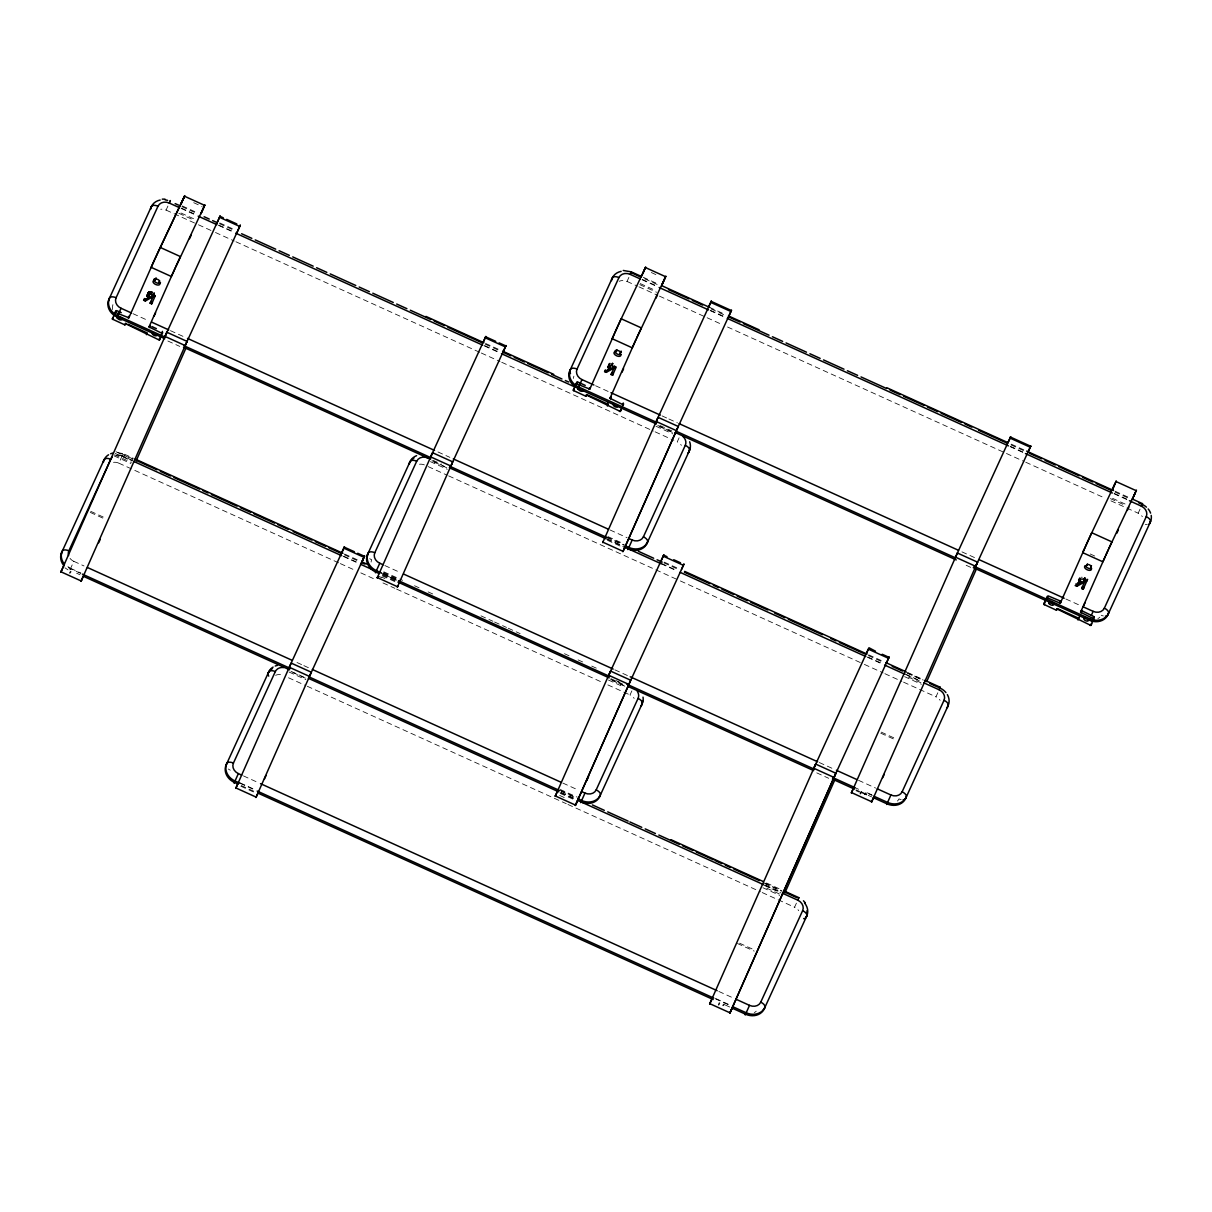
<?xml version="1.0" encoding="UTF-8"?>
<svg xmlns="http://www.w3.org/2000/svg" width="1212" height="1212" viewBox="0 0 1212 1212"><rect width="100%" height="100%" fill="white"/><g stroke="black" fill="none" stroke-linecap="round" stroke-linejoin="round"><path stroke-width="0.75" stroke-dasharray="5 3.75" d="M70.144 569.443L73.811 561.323A8.863 7.545 23.8 0 1 69.66 557.868M167.923 206.04L166.074 210.1A8.863 7.545 23.8 0 0 160.741 209.267M628.876 277.381L627.028 281.442A8.863 7.545 23.8 0 0 619.211 281.305M679.099 437.805L677.25 441.88A8.863 7.545 23.8 0 1 681.386 445.334M631.876 690.87L630.028 694.946A8.863 7.545 23.8 0 1 634.164 698.4M796.42 903.152L794.572 907.227A8.863 7.545 23.8 0 1 798.723 910.682M937.815 692.779L935.967 696.839A8.863 7.545 23.8 0 1 940.103 700.309M1140.037 509.146L1138.189 513.206A8.863 7.545 23.8 0 1 1142.34 516.676M113.519 462.333A8.863 7.545 23.8 0 1 118.852 463.166L123.154 453.606L133.365 458.242M116.64 455.257A8.863 7.545 23.8 0 1 121.988 456.091L123.154 453.606L115.049 452.197M69.978 569.943L70.675 568.398A8.863 7.545 23.8 0 1 66.539 564.943M1080.998 577.23L1082.316 577.23M651.283 272.518L658.01 275.563M643.254 277.29L658.586 284.244M709.702 307.424L725.034 314.378M1011.293 444.168L1024.913 450.349M1115.222 491.284L1130.554 498.238M644.632 278.79L658.267 284.971M711.08 308.924L726.412 315.877M1010.959 444.895L1026.306 451.849M1114.904 492.027L1128.539 498.208M642.299 279.442L657.631 286.396M710.459 310.348L725.791 317.302M1010.338 446.319L1023.973 452.5M1114.283 493.435L1127.902 499.617M642.087 279.76L657.419 286.714M710.247 310.666L725.579 317.62M1010.126 446.637L1023.761 452.818M1114.055 493.769L1129.402 500.723M640.254 283.578L655.389 290.441M1112.525 498.314L1125.978 504.419M639.8 284.638L656.601 292.274M1110.374 498.617L1125.509 505.48M627.028 281.442L637.254 286.077M638.951 286.85L657.707 295.349M659.404 296.122L705.414 316.983M707.111 317.756L720.746 323.937M727.564 327.013L1024.034 461.454M1025.731 462.226L1104.117 497.753M1110.934 500.844L1138.189 513.206M1090.194 553.975L1096.921 557.035M193.708 202.692L202.101 206.51M595.607 385.764L609.242 391.946M662.055 415.898L667.176 418.216M668.872 418.988L677.402 422.852M961.949 551.869L977.281 558.823M1065.878 599.001L1079.513 605.182M182.3 205.949L197.632 212.903M219.781 222.947L235.113 229.901M485.588 343.466L499.223 349.647M181.982 206.691L197.314 213.645M219.463 223.69L234.795 230.644M485.27 344.208L500.601 351.162M181.361 208.1L196.692 215.054M218.842 225.099L234.174 232.053M484.648 345.617L499.98 352.571M181.133 208.434L196.465 215.388M218.614 225.432L233.961 232.386M484.421 345.95L499.768 352.904M659.934 425.518L671.857 430.927M657.768 425.457L673.099 432.411M966.176 565.292L971.282 567.61M659.813 426.715L673.266 432.82M655.98 426.26L672.796 433.881M180.997 213.009L196.132 219.872M178.846 213.312L193.981 220.175M166.074 210.1L196.753 224.008M198.45 224.781L213.797 231.734M215.494 232.507L234.234 241.006M235.946 241.779L479.588 352.253M481.3 353.025L500.041 361.524M501.753 362.297L653.389 431.063M655.101 431.836L673.842 440.335M132.956 313.666L148.288 320.619M170.438 330.664L185.784 337.618M437.956 451.955L449.879 457.363M610.045 529.977L627.089 537.704M608 536.643L623.332 543.582M664.221 562.126L679.553 569.079M868.686 654.844L884.033 661.797M907.879 672.615L923.211 679.568M906.5 672.493L923.317 680.114M606.909 537.067L624.71 545.097M663.903 562.868L679.235 569.822M868.368 655.571L883.699 662.525M907.561 673.342L922.893 680.296M606.697 537.386L623.741 545.112M607.045 538.795L622.392 545.733M661.57 563.504L676.917 570.458M867.747 656.995L883.078 663.949M905.228 673.993L920.559 680.947M433.032 460.318L441.562 464.181M606.833 539.113L623.104 546.536M661.358 563.838L676.69 570.791M867.534 657.313L882.866 664.267M906.712 675.084L920.347 681.265M167.862 340.996L179.785 346.405M431.957 460.742L447.289 467.696M607.454 540.31L622.786 547.263M434.275 462.12L447.728 468.211M908.439 677.114L921.893 683.22M430.442 461.651L447.258 469.286M904.606 676.66L921.423 684.28M428.2 466.62L446.955 475.119M448.652 475.892L676.978 579.412M680.386 580.957L862.702 663.631M864.398 664.403L883.139 672.902M884.851 673.675L901.879 681.402M903.591 682.174L935.967 696.839M881.23 732.124L896.365 738.972M880.76 733.184L895.895 740.047M384.855 565.549L400.187 572.503M614.878 669.842L628.513 676.023M819.342 762.545L834.689 769.499M858.535 780.316L875.579 788.042M344.647 554.051L358.282 560.232M383.84 571.822L402.581 580.321M414.504 585.729L419.625 588.047M428.139 591.895L433.26 594.213M480.967 615.847L492.89 621.256M494.587 622.029L506.525 627.437M508.222 628.21L520.145 633.618M564.459 653.707L569.564 656.025M578.079 659.889L583.199 662.207M591.714 666.07L596.819 668.388M133.047 458.984L122.821 454.348A14.771 12.575 23.8 0 0 117.912 452.955M344.329 554.778L359.661 561.732M383.522 572.549L397.157 578.73M115.973 451.712L132.79 459.348M383.431 573.397L397.066 579.578M867.337 792.799L872.443 795.117M383.219 573.73L396.854 579.912M855.187 787.724L858.596 789.27M868.822 793.905L872.231 795.451M132.426 460.393L122.2 455.757A14.771 12.575 23.8 0 0 117.291 454.364M343.708 556.202L357.343 562.383M379.492 572.428L396.521 580.154M121.988 456.091L132.214 460.727M343.496 556.52L357.116 562.701M382.674 574.291L396.309 580.472M115.201 453.44L132.017 461.06M616.272 680.629L619.635 682.159M382.598 575.139L396.218 581.321M610.909 678.659L616.029 680.977M617.726 681.75L622.832 684.068M856.263 789.921L859.672 791.466M868.201 795.33L871.61 796.875M382.265 575.882L397.612 582.836M610.59 679.402L624.225 685.583M816.767 772.877L828.69 778.286M855.945 790.648L859.353 792.193M114.564 454.818L131.381 462.454M612.287 680.493L625.725 686.598M114.095 455.879L130.911 463.514M381.644 577.079L385.007 578.594M608.454 680.038L621.892 686.128M378.068 576.018L381.432 577.533M118.852 463.166L338.663 562.838M340.36 563.61L353.995 569.792M360.812 572.882L374.432 579.063M382.962 582.927L394.885 588.32M396.597 589.093L601.061 681.811M607.863 684.901L630.028 694.946M90.718 511.343L105.853 518.206M90.249 512.403L105.383 519.266M73.811 561.323L84.022 565.959M297.016 662.525L302.121 664.843M303.833 665.615L308.939 667.933M562.822 783.058L578.154 790.012M560.323 789.497L577.366 797.223M766.499 882.987L781.831 889.941M70.675 568.398L80.901 573.034M560.005 790.239L575.336 797.193M764.469 882.942L781.513 890.668M80.689 573.367L70.463 568.731A14.771 12.575 23.8 0 1 68.205 567.504M561.171 791.224L576.518 798.178M764.802 883.563L781.604 891.199M561.08 792.421L576.412 799.375M765.545 885.139L780.876 892.093M76.644 573.231L80.053 574.776M560.55 792.648L576.2 799.708M765.333 885.457L780.664 892.411M764.014 885.29L780.831 892.911M291.016 671.312L306.348 678.265M560.232 793.375L573.867 799.556M292.88 672.493L306.333 678.599M766.741 888.199L780.195 894.304M289.062 672.024L305.863 679.659M559.656 795.451L566.383 798.496M762.909 887.729L779.725 895.365M288.517 677.766L305.56 685.492M307.272 686.265L566.262 803.692M567.958 804.465L760.5 891.774M762.197 892.547L794.572 907.227M739.532 943.194L754.667 950.057M737.381 943.497L754.197 951.117M243.476 775.922L258.807 782.876M718.852 991.461L732.487 997.643M240.34 782.997L255.687 789.951M715.731 998.552L731.063 1005.505M240.127 783.331L255.459 790.285M715.504 998.87L730.851 1005.824M241.203 785.512L256.535 792.466M725.109 1004.93L730.215 1007.248M240.885 786.255L254.52 792.436M64.918 567.777L67.978 569.852M230.31 770.165A5.908 3.091 24.6 0 1 228.341 769.014M756.243 1011.187A8.863 7.545 23.8 0 1 754.228 1012.581M275.594 675.311A8.863 7.545 23.8 0 1 283.411 675.448M369.721 558.641A5.908 3.091 24.6 0 0 371.69 559.777A8.863 7.545 23.8 0 0 371.114 562.08M901.152 799.587A5.908 3.091 24.6 0 1 899.001 798.875A8.863 7.545 23.8 0 1 895.607 802.208M419.458 464.241A8.863 7.545 23.8 0 1 424.791 465.075M112.671 309.545A8.863 7.545 23.8 0 1 112.974 304.818A5.908 3.091 24.6 0 1 111.004 303.667M573.352 378.447A8.863 7.545 23.8 0 1 573.927 376.144M1103.39 615.954A5.908 3.091 24.6 0 1 1101.223 615.241M1099.86 617.181A8.863 7.545 23.8 0 1 1097.845 618.574M1147.294 524.629A5.908 3.091 24.6 0 1 1145.279 524.448"/><path stroke-width="1.5" d="M155.257 295.713L148.44 293.698L147.091 295.516L148.334 297.713L149.121 296.001L148.243 292.653M604.606 371.599L609.288 369.054L608.03 366.857L609.151 365.13L616.211 367.054L612.605 375.235L611.09 374.538L614.726 366.357L607.045 370.63L606.258 372.357L604.606 371.599L605.394 369.887M1079.862 583.017C1075.544 578.109 1084.619 578.154 1086.785 581.018L1087.573 579.306L1083.18 589.199L1081.665 588.517L1085.316 580.321L1077.619 584.608L1076.832 586.32L1075.196 585.578L1079.862 583.017L1080.649 581.305L1079.453 578.669M115.882 310.666L112.368 319.104L124.912 324.907L125.7 323.195M175.498 267.216L149.046 326.922L162.09 333.391L159.363 340.102L125.457 323.665L124.912 324.907M576.836 382.007L573.321 390.431L585.85 396.248L586.638 394.536M633.058 346.102L609.984 398.263L623.044 404.732L620.317 411.444L586.396 395.006L585.85 396.248M1047.289 596.274L1043.896 604.409L1056.44 610.212L1057.228 608.5M1105.314 556.338L1080.574 612.242L1093.618 618.711L1090.891 625.422L1056.985 608.985L1056.44 610.212M609.045 364.236L610.075 367.327M116.746 317.817L121.033 308.257A8.863 7.545 23.8 0 1 116.094 297.728L157.999 206.222A8.863 7.545 23.8 0 1 169.21 203.025L179.437 207.661M237.097 232.401L240.34 225.053L239.688 226.447L219.508 217.296L220.16 215.903L216.918 223.25M341.193 554.051L344.45 546.748L290.123 665.373L235.764 788.376L237.991 783.558M310.363 674.417L255.944 797.526L258.171 792.709M363.509 558.353L362.13 561.474L364.63 555.899L310.878 673.296M431.578 454.894L377.159 578.003L377.811 576.609M483.346 341.951L485.83 336.375L432.078 453.773M451.743 464.044L397.339 587.153L397.99 585.76M502.768 352.813L506.01 345.511L451.682 464.151M577.685 389.143L581.972 379.598A8.863 7.545 23.8 0 1 577.048 369.069L618.938 277.563A8.863 7.545 23.8 0 1 630.164 274.366L640.375 278.987M657.116 419.503L602.697 542.612L603.349 541.203M708.884 306.545L711.383 300.97L657.631 418.382M677.463 428.29L622.877 551.748L625.104 546.93M728.306 317.423L731.548 310.12L677.235 428.745M682.72 436.259A8.863 7.545 23.8 0 1 685.295 445.319L643.405 536.825A8.863 7.545 23.8 0 1 632.194 540.022L627.907 549.581L628.361 548.642M609.575 673.281L555.157 796.375L557.853 790.497M660.585 562.05L663.843 554.748L610.09 672.16M629.922 682.068L575.336 805.525L577.563 800.708M798.541 898.395L798.859 897.668L783.528 890.714M886.669 804.48L890.911 794.996A8.863 7.545 23.8 0 0 902.122 791.8L944.027 700.294A8.863 7.545 23.8 0 0 939.088 689.764L923.756 682.81M945.951 692.597A14.771 12.575 23.8 0 0 939.936 688.022L940.254 687.28L924.923 680.341M1132.266 499.011L1142.492 503.647L1141.855 505.101M116.094 297.728A5.908 3.091 24.6 0 0 109.474 298.122L108.838 299.546A5.908 3.091 24.6 0 0 108.777 300.803M150.667 209.297A5.908 3.091 24.6 0 1 150.742 208.04L151.364 206.616A14.771 12.575 23.8 0 1 160.181 200.041M169.741 201.98L170.377 200.541L169.21 203.025M115.095 312.393L128.866 317.786L151.939 265.625M155.075 280.381L155.394 279.669A2.212 1.167 24.6 0 1 157.878 279.517A2.212 1.167 24.6 0 1 159.423 281.502L159.105 282.214A3.697 1.939 24.6 0 1 158.424 285.032A3.697 1.939 24.6 0 1 153.454 282.775A3.697 1.939 24.6 0 1 155.075 280.381L156.181 277.957L155.863 278.669A3.697 1.939 24.6 0 0 154.469 278.896M150.136 303.212L150.924 301.485L152.439 302.182L151.651 303.894L150.136 303.212L153.788 295.016L146.091 299.303L145.304 301.015L143.652 300.273L144.44 298.561L146.091 299.303M151.651 303.894L155.318 295.637M112.14 457.348A8.863 7.545 23.8 0 0 110.777 459.287L68.872 550.809A5.908 3.091 24.6 0 0 62.251 551.187L61.615 552.611A5.908 3.091 24.6 0 0 61.554 553.884M103.444 462.378A5.908 3.091 24.6 0 1 103.52 461.105L104.141 459.681A14.771 12.575 23.8 0 1 108.565 454.788M165.908 334.436L60.812 572.231L61.464 570.837M165.832 334.542L166.877 332.255L187.057 341.405L186.587 342.466L240.158 225.477M186.072 343.587L80.992 581.381L81.643 579.987M136.153 460.863L185.845 348.344M283.896 667.57A8.863 7.545 23.8 0 0 275.321 671.569L233.431 763.075A5.908 3.091 24.6 0 0 226.795 763.469L226.174 764.893A5.908 3.091 24.6 0 0 226.099 766.151M268.761 676.099A5.908 3.091 24.6 0 1 268.064 673.387L268.7 671.963A14.771 12.575 23.8 0 1 273.109 667.07M427.927 458A8.863 7.545 23.8 0 0 416.716 461.196L374.811 552.702A5.908 3.091 24.6 0 0 368.19 553.096L367.554 554.505A5.908 3.091 24.6 0 0 367.494 555.778M409.383 464.272A5.908 3.091 24.6 0 1 409.459 462.999L410.08 461.59A14.771 12.575 23.8 0 1 416.595 455.667M577.048 369.069A5.908 3.091 24.6 0 0 570.413 369.463L569.792 370.872A5.908 3.091 24.6 0 0 570.488 373.599M611.621 280.639A5.908 3.091 24.6 0 1 611.681 279.366L612.318 277.957A14.771 12.575 23.8 0 1 621.135 271.367M576.154 383.613L589.805 389.113L621.15 318.756L641.33 327.891L636.436 338.542M616.029 351.707L616.332 351.01A2.212 1.167 24.6 0 1 618.832 350.859A2.212 1.167 24.6 0 1 620.377 352.844L620.059 353.54A3.697 1.939 24.6 0 1 619.377 356.358A3.697 1.939 24.6 0 1 614.408 354.101A3.697 1.939 24.6 0 1 616.029 351.707L616.863 349.859M607.954 402.914L607.485 403.99L587.32 394.839M643.405 536.825A5.908 3.091 24.6 0 1 647.541 542.097L646.905 543.506A5.908 3.091 24.6 0 1 646.026 544.4M687.916 452.894A5.908 3.091 24.6 0 0 688.81 452L689.431 450.591A14.771 12.575 23.8 0 0 689.658 441.804M681.523 569.473L684.022 563.898L629.695 682.523L576.457 803.071M637.3 691.325A8.863 7.545 23.8 0 1 638.073 698.385L596.183 789.891A5.908 3.091 24.6 0 1 600.319 795.163L599.682 796.572A5.908 3.091 24.6 0 1 598.804 797.481M640.693 705.975A5.908 3.091 24.6 0 0 641.587 705.066L642.208 703.657A14.771 12.575 23.8 0 0 643.027 697.127M814.722 766.287L709.626 1004.081L710.277 1002.688M814.661 766.393L815.691 764.105L835.871 773.256L834.826 775.544M866.504 653.359L868.974 647.753L875.518 651.223M834.901 775.438L729.836 1013.187L835.053 775.074M784.967 892.714L834.659 780.195M886.684 662.51L889.153 656.904L888.502 658.298L868.322 649.147L815.221 765.166M1008.202 442.289L1010.672 436.684L1010.02 438.077L1030.2 447.213L1030.821 445.864L977.099 563.232L977.569 562.171L957.389 553.02L851.324 792.996L851.991 791.603M782.376 893.183L797.708 900.137A8.863 7.545 23.8 0 1 802.632 910.666L760.742 1002.172A5.908 3.091 24.6 0 1 764.863 1007.445L764.242 1008.854A5.908 3.091 24.6 0 1 763.348 1009.747M803.677 918.635A5.908 3.091 24.6 0 0 806.131 917.348L806.768 915.939A14.771 12.575 23.8 0 0 804.571 902.985M976.599 564.353L871.504 802.147L872.155 800.753M926.68 681.644L976.357 569.11M1027.609 453.167L1030.67 446.243L1010.505 437.093L956.919 554.081M902.122 791.8A5.908 3.091 24.6 0 1 906.258 797.072L905.622 798.481A5.908 3.091 24.6 0 1 903.167 799.768M946.633 707.869A5.908 3.091 24.6 0 0 947.526 706.975L948.148 705.566A14.771 12.575 23.8 0 0 947.36 694.612M1046.744 597.592L1060.288 603.197L1089.512 537.537L1116.282 480.952L1112.268 489.996M1086.603 565.686L1086.922 564.974A2.212 1.167 24.6 0 1 1089.406 564.837A2.212 1.167 24.6 0 1 1090.951 566.807L1090.648 567.519A3.697 1.939 24.6 0 1 1089.967 570.337A3.697 1.939 24.6 0 1 1084.982 568.08A3.697 1.939 24.6 0 1 1086.603 565.686L1087.391 563.974M1078.741 618.256L1079.286 617.014L1077.953 619.968M973.312 567.655L1089.179 620.18L1089.8 618.771A14.771 12.575 23.8 0 0 1108.48 613.423A5.908 3.091 24.6 0 0 1104.359 608.166L1146.249 516.645A8.863 7.545 23.8 0 0 1141.325 506.131L1129.402 500.723M1108.48 613.423L1107.859 614.848A5.908 3.091 24.6 0 1 1105.405 616.135M1148.87 524.235A5.908 3.091 24.6 0 0 1149.749 523.342L1150.385 521.918A14.771 12.575 23.8 0 0 1151.203 515.388M182.77 200.116L183.845 197.647L158.802 250.49M185.966 343.86L185.178 345.571L164.999 336.421L166.059 334.088M185.178 345.571L186.239 343.223M677.296 428.654L623.998 549.294M834.78 775.71L833.992 777.422L813.813 768.272L814.873 765.939M976.478 564.625L975.69 566.337L955.51 557.187L956.571 554.854M975.69 566.337L976.751 564.004M151.924 265.595L154.712 259.444M641.83 275.669L644.557 269.458M633.058 346.087L635.83 339.936M1132.599 498.783L1136.462 490.102L1108.692 548.885M153.606 261.868L151.152 267.337L171.331 276.487L204.919 204.798L200.919 213.827M180.739 204.676L184.754 195.647L154.076 260.807M290.35 664.918L289.274 667.251L309.454 676.402L311.348 672.236L291.168 663.085L290.532 664.524M431.73 454.545L430.669 456.879L450.849 466.029L451.909 463.696M614.56 333.209L612.105 338.678L632.27 347.829L634.74 342.36M642.86 273.427L645.693 266.988L617.938 325.77M657.283 419.14L656.207 421.488L676.387 430.639M609.742 672.918L608.666 675.266L628.846 684.416M1133.614 496.541L1135.326 492.587M180.891 204.328L181.906 202.056M201.056 213.479L203.783 207.267M661.858 285.168L665.873 276.139L635.194 341.299M662.01 284.805L664.737 278.608M1112.419 489.633L1115.146 483.437M155.318 258.065L158.787 250.445M186.012 343.693L186.557 342.511M310.302 674.523L310.833 673.342M431.517 455L432.048 453.818M617.514 326.649L615.029 332.149M657.055 419.61L657.586 418.428M609.515 673.387L610.045 672.205M976.539 564.459L977.069 563.277M1108.283 549.763L1105.783 555.263M1091.3 615.423L1093.148 611.363A8.863 7.545 23.8 0 0 1104.359 608.166M176.043 266.049L180.376 256.565L160.196 247.415M166.241 333.694L166.877 332.255M186.421 342.829L187.057 341.405M233.431 763.075A8.863 7.545 23.8 0 0 238.355 773.604L234.067 783.164L234.522 782.21M374.811 552.702A8.863 7.545 23.8 0 0 379.75 563.232L375.462 572.791L375.917 571.837M431.911 454.152L432.548 452.712L452.727 461.863L452.091 463.302M657.449 418.746L658.086 417.322L678.265 426.472L677.629 427.897M609.924 672.524L610.56 671.1L630.74 680.25L630.104 681.674M596.183 789.891A8.863 7.545 23.8 0 1 584.972 793.087L580.684 802.647L581.139 801.708M815.055 765.545L815.691 764.105M835.235 774.68L835.871 773.256M760.742 1002.172A8.863 7.545 23.8 0 1 749.531 1005.369L745.228 1014.929L745.698 1013.989M956.753 554.46L957.389 553.02M976.933 563.61L977.569 562.171M112.277 318.756L113.337 317.559M115.928 312.332L116.716 310.62L121.261 312.681M112.807 319.423L113.322 318.271M128.033 317.832L129.093 316.196M128.866 317.786L129.336 316.226M147.091 295.304L148.409 292.456M147.106 295.758L148.773 292.183M147.228 296.243L147.94 294.289M148.212 293.789L148.985 292.077M147.349 296.501L148.122 294.774M148.44 293.698L149.47 291.925M147.485 296.743L148.273 295.031M148.955 293.607L149.743 291.88M147.652 296.985L148.44 295.274M149.227 293.577L150.015 291.865M148.637 295.516L147.849 297.228L148.743 295.637M149.53 293.592L150.318 291.865M149.773 293.607L150.546 291.895M148.197 297.591L148.864 295.758M150.015 293.637L150.788 291.925M150.258 293.683L151.046 291.956M150.439 293.713L151.227 292.001M150.621 293.758L151.409 292.047M150.864 293.834L151.651 292.107M151.106 293.895L151.879 292.183M151.47 294.031L152.257 292.319M153.197 294.789L153.985 293.062M159.105 282.214L159.681 280.926M153.469 294.91L154.257 293.183M153.788 295.016L153 296.728L145.304 301.015M149.046 326.922L149.909 325.558M154.045 316.226L155.606 312.802M189.526 238.764L191.087 235.355M146.425 334.663L147.213 332.952M149.561 327.588L150.212 326.164M156.787 335.133L156.53 335.709A2.591 1.348 24.6 0 1 153.106 334.754A2.591 1.348 24.6 0 1 152.909 332.649M161.666 333.073L162.453 331.361M159.363 340.102L160.151 338.39L159.317 338.436M162.181 333.739L162.711 332.588M164.999 336.421L165.786 334.709M166.408 333.315L219.978 216.327L223.341 217.842M63.797 565.762L60.994 571.822L81.174 580.972L83.658 575.548M70.705 571.685L69.841 572.928M98.687 542.779L100.232 539.401M264.458 778.983L266.034 775.544M573.231 390.097L574.018 388.385L573.746 390.749M576.882 383.674L577.669 381.962L585.229 385.386M578.366 389.31L578.881 388.173M588.987 389.158L589.638 387.734M589.805 389.113L590.289 387.567M608.03 366.857L609.53 363.645M608.106 367.342L609.939 363.403M608.182 367.584L608.969 365.873M608.288 367.827L609.075 366.115M608.424 368.084L609.212 366.357M608.591 368.327L609.378 366.615M608.909 368.69L609.575 366.857M609.03 368.812L609.818 367.1M609.288 369.054L609.939 367.221M611.575 365.1L612.363 363.388M611.818 365.16L612.59 363.448M612.045 365.236L612.833 363.524M620.059 353.54L621.165 351.116L620.847 351.828A3.697 1.939 24.6 0 1 621.332 352.434M614.726 366.357L613.939 368.069L606.258 372.357M611.09 374.538L611.863 372.826L613.378 373.508L612.605 375.235M609.984 398.263L610.863 396.885M622.029 372.19L623.589 368.781M655.95 298.152L657.51 294.743M607.379 406.005L608.166 404.293M610.5 398.93L611.166 397.491M617.726 406.474L617.469 407.05A2.591 1.348 24.6 0 1 614.06 406.096A2.591 1.348 24.6 0 1 613.863 403.99M619.483 411.489L621.105 409.732L620.317 411.444M622.62 404.414L623.271 402.99M623.135 405.066L623.65 403.929M586.684 780.77L588.562 776.68M813.813 768.272L814.6 766.56M711.838 999.309L709.808 1003.672L729.988 1012.823L732.003 1008.46M724.185 1004.218L723.079 1005.43M835.401 774.317L888.972 657.328L882.245 654.268M955.51 557.187L956.298 555.475M853.536 788.224L851.506 792.587L871.686 801.738L873.716 797.375M865.883 793.133L864.777 794.345M882.7 777.71L884.245 774.332M1043.82 604.061L1044.592 602.349L1044.335 604.727M1047.456 597.652L1048.244 595.925L1061.182 601.379L1060.394 603.091M1048.941 603.288L1049.728 601.561M1059.561 603.137L1060.348 601.425M1078.619 580.836L1079.771 577.972M1078.635 581.063L1079.422 579.351M1078.756 581.563L1079.468 579.594M1078.877 581.805L1079.665 580.093M1079.013 582.048L1079.801 580.336M1079.18 582.29L1079.968 580.578M1079.377 582.548L1080.165 580.821M1079.604 582.79L1080.271 580.957M1079.741 582.911L1080.513 581.184M1083.831 579.684L1084.619 577.957M1084.134 579.821L1084.922 578.094M1084.725 580.093L1085.513 578.382M1090.648 567.519L1091.482 565.671M1081.665 588.517L1082.452 586.805L1083.967 587.487L1083.18 589.199M1085.316 580.321L1084.528 582.048L1076.832 586.32M1080.574 612.242L1081.362 610.515L1093.981 616.666L1093.709 619.044M1083.543 606L1085.104 602.591M1116.828 533.25L1118.403 529.841M1127.312 510.419L1128.872 507.01M1081.089 612.893L1081.877 611.181M1084.71 617.378L1084.452 617.953A2.591 1.348 24.6 0 0 1084.634 620.059A2.591 1.348 24.6 0 0 1088.058 621.014L1088.315 620.438M1090.073 625.468L1091.679 623.695L1090.891 625.422M1093.194 618.378L1093.981 616.666M630.164 274.366L631.316 271.882L641.542 276.518M797.708 900.137L798.859 897.668M939.088 689.764L940.254 687.28M1141.325 506.131L1142.492 503.647M143.652 300.273L148.334 297.713M1077.529 583.002L1080.649 581.305M162.272 199.132L164.999 199.132M623.226 270.458L631.316 271.882L630.997 272.609L641.224 277.245M645.42 267.549L665.6 276.7M1115.994 481.528L1136.174 490.678M711.202 301.379L731.381 310.53M710.717 302.364L730.897 311.514M661.994 285.79L709.702 307.424M728.442 315.923L759.106 329.815M886.896 387.764L1007.884 442.622M1026.625 451.122L1113.525 490.512M668.494 289.607L688.931 298.879M692.34 300.425L702.566 305.06M729.821 317.423L740.047 322.059M743.456 323.604L769.014 335.194M772.423 336.739L782.649 341.375M786.058 342.92L806.495 352.192M809.904 353.737L820.13 358.373M823.539 359.919L843.991 369.19M847.4 370.736L857.611 375.372M861.02 376.917L886.578 388.507M889.987 390.052L900.213 394.688M903.622 396.233L924.074 405.505M927.483 407.05L937.694 411.671M941.103 413.216L961.555 422.488M964.964 424.033L971.782 427.124M978.599 430.215L1007.566 443.35M1029.715 453.394L1041.638 458.803M1045.047 460.348L1055.273 464.984M1058.682 466.529L1079.119 475.801M1082.528 477.346L1092.754 481.982M1096.163 483.527L1111.495 490.481M1138.765 502.844L1142.159 504.389A14.771 12.575 23.8 0 1 1146.446 507.161M659.131 287.486L708.535 309.893M727.276 318.392L1008.414 445.864M1025.458 453.591L1112.358 492.996M1075.968 583.866L1077.619 584.608M184.466 196.223L204.646 205.373M581.972 379.598L593.91 384.992M610.939 392.718L660.358 415.125M679.099 423.624L958.54 550.324M978.978 559.596L1064.181 598.228M1082.922 606.727L1093.148 611.363M226.705 219.372L236.794 223.947M485.648 336.784L495.738 341.36M499.102 342.875L505.828 345.935M485.179 337.769L505.359 346.905M425.957 316.423L483.891 342.693M502.632 351.192L553.748 374.372M175.164 203.601L178.573 205.146M204.131 216.736L209.237 219.054M212.645 220.599L216.054 222.144M241.612 233.734L251.838 238.355M255.247 239.9L275.7 249.172M279.108 250.717L289.32 255.353M292.728 256.899L313.181 266.17M316.59 267.716L326.816 272.352M330.225 273.897L355.783 285.487M359.176 287.032L369.402 291.668M372.811 293.213L393.264 302.485M396.672 304.03L406.899 308.666M410.307 310.211L430.745 319.483M434.154 321.029L444.38 325.664M447.789 327.21L481.861 342.663M504.01 352.707L510.828 355.798M514.236 357.343L524.463 361.979M527.871 363.524L548.309 372.796M551.718 374.341L561.944 378.977M565.353 380.523L568.761 382.053M657.01 422.533L578.639 386.992A14.771 12.575 23.8 0 1 570.413 369.463M675.751 431.033L955.192 557.732M973.933 566.231L1089.8 618.771M198.177 216.16L216.918 224.659M235.658 233.159L482.724 345.178M501.465 353.677L574.73 386.901M656.389 423.958L578.003 388.416A14.771 12.575 23.8 0 1 569.792 370.872L612.318 277.957A5.908 3.091 24.6 0 1 618.938 277.563M675.129 432.457L956.268 559.929M1057.894 608.803L1078.074 617.953M121.033 308.257L131.26 312.893M151.697 322.165L168.741 329.891M187.481 338.39L434.547 450.409M453.288 458.909L608.333 529.205M628.786 538.476L632.194 540.022M663.661 555.157L667.024 556.687M673.751 559.732L680.477 562.777M663.191 556.141L683.371 565.292M151.864 326.558L156.393 328.619M684.674 571.397L866.989 654.071M885.73 662.57L906.182 671.842M638.345 551.278L653.677 558.232M657.086 559.777L662.207 562.095M684.356 572.14L709.914 583.73M713.323 585.275L718.428 587.593M721.837 589.138L733.76 594.547M737.169 596.092L747.395 600.728M750.804 602.273L767.847 610M774.665 613.09L784.876 617.726M788.285 619.256L822.372 634.709M830.887 638.572L835.992 640.89M839.401 642.436L864.959 654.025M892.229 666.388L902.455 671.024M929.71 683.386L939.936 688.022M165.393 337.3L117.685 315.665A14.771 12.575 23.8 0 1 109.474 298.122M184.133 345.799L431.199 457.818M449.94 466.317L606.697 537.386M625.437 545.885L628.846 547.43A14.771 12.575 23.8 0 0 647.541 542.097M164.771 338.709L117.064 317.074A14.771 12.575 23.8 0 1 108.838 299.546L151.364 206.616A5.908 3.091 24.6 0 1 157.999 206.222M183.512 347.208L430.578 459.227M449.319 467.726L606.076 538.81M623.877 546.839L661.358 563.838M680.099 572.337L865.822 656.54M884.563 665.04L905.016 674.311M128.048 324.255L146.546 332.649M602.879 542.188L623.059 551.339M344.269 547.157L354.358 551.733M357.722 553.263L364.448 556.308M379.75 563.232L383.159 564.777M403.596 574.049L613.181 669.069M630.225 676.796L817.645 761.772M836.386 770.271L856.839 779.543M877.276 788.815L890.911 794.996M343.799 548.142L363.964 557.293M135.077 459.015L342.951 553.278M361.691 561.777L366.797 564.095M136.456 460.53L156.909 469.801M160.317 471.347L170.544 475.983M173.952 477.528L199.51 489.118M202.904 490.663L208.025 492.981M211.433 494.526L236.991 506.116M240.4 507.661L250.626 512.297M254.02 513.843L274.473 523.099M277.881 524.644L288.108 529.28M293.213 531.598L311.954 540.097M315.362 541.643L325.589 546.279M328.997 547.824L340.92 553.233M361.373 562.504L364.782 564.05M381.507 572.958L376.402 570.64A14.771 12.575 23.8 0 1 368.19 553.096M398.551 580.684L609.833 676.478M626.877 684.204L814.297 769.181M833.038 777.68L855.187 787.724M873.928 796.223L887.563 802.405A14.771 12.575 23.8 0 0 906.258 797.072M133.911 461.499L341.784 555.747M360.525 564.247L372.463 569.655M379.189 573.594L375.781 572.049A14.771 12.575 23.8 0 1 367.554 554.505L410.08 461.59A5.908 3.091 24.6 0 1 416.716 461.196M397.93 582.093L609.212 677.887M627.952 686.386L813.676 770.605M832.417 779.104L854.566 789.148M861.384 792.239L866.489 794.557M873.307 797.647L886.942 803.829A14.771 12.575 23.8 0 0 905.622 798.481L948.148 705.566A5.908 3.091 24.6 0 0 944.027 700.294M377.341 577.594L397.521 586.744M87.431 567.504L291.895 660.207M312.348 669.478L561.111 782.285M581.563 791.542L584.972 793.087M671.069 839.719L763.09 881.442M592.38 804.919L604.303 810.328M607.712 811.873L628.164 821.145M629.861 821.918L641.784 827.326M645.193 828.872L655.419 833.508M658.828 835.053L679.281 844.309M682.689 845.855L692.9 850.491M696.309 852.036L713.353 859.762M715.065 860.535L721.867 863.626M725.276 865.171L730.397 867.489M733.805 869.034L759.363 880.624M784.922 892.214L796.845 897.622M82.386 574.14L290.259 668.388M308.999 676.887L559.474 790.451M578.215 798.95L581.624 800.496A14.771 12.575 23.8 0 0 600.319 795.163M83.461 576.321L289.638 669.812M308.378 678.311L558.853 791.875M577.594 800.374L581.002 801.92A14.771 12.575 23.8 0 0 599.682 796.572L642.208 703.657A5.908 3.091 24.6 0 0 638.073 698.385M581.305 802.026L763.621 884.684M555.338 795.966L575.518 805.116M238.355 773.604L241.764 775.15M260.504 783.649L717.156 990.689M735.896 999.188L749.531 1005.369M240.127 783.331L235.022 781.013A14.771 12.575 23.8 0 1 226.795 763.469M257.171 791.057L713.807 998.097M732.548 1006.596L746.183 1012.777A14.771 12.575 23.8 0 0 764.863 1007.445M237.794 783.967L234.386 782.422A14.771 12.575 23.8 0 1 226.174 764.893L268.7 671.963A5.908 3.091 24.6 0 1 275.321 671.569M258.247 793.239L713.186 999.521M731.927 1008.02L745.547 1014.202A14.771 12.575 23.8 0 0 764.242 1008.854L806.768 915.939A5.908 3.091 24.6 0 0 802.632 910.666M235.946 787.967L256.126 797.117M803.465 900.774L805.253 902.819M861.141 791.966L860.353 793.693M719.443 1003.051L718.655 1004.778M275.215 666.039A14.771 12.575 23.8 0 1 277.518 665.388M268.064 673.387A14.771 12.575 23.8 0 1 272.488 668.479M806.95 910.818A14.771 12.575 23.8 0 1 806.131 917.348M64.433 564.156A14.771 12.575 23.8 0 1 62.251 551.187M63.812 565.565A14.771 12.575 23.8 0 1 61.615 552.611L104.141 459.681A5.908 3.091 24.6 0 1 110.777 459.287M68.569 555.535A8.863 7.545 23.8 0 1 68.872 550.809M110.656 453.758A14.771 12.575 23.8 0 1 112.958 453.106M103.52 461.105A14.771 12.575 23.8 0 1 104.626 459.212M642.557 700.794A14.771 12.575 23.8 0 1 641.587 705.066M409.459 462.999A14.771 12.575 23.8 0 1 413.883 458.106M948.223 704.899A14.771 12.575 23.8 0 1 947.526 706.975M122.003 319.529A2.591 1.348 24.6 0 1 118.564 319.21A2.591 1.348 24.6 0 1 117.852 316.817M119.852 316.908A2.591 1.348 24.6 0 1 120.594 317.226M121.761 318.15A2.591 1.348 24.6 0 1 122.154 319.135M160.499 282.729A3.697 1.939 24.6 0 1 156.045 282.547A3.697 1.939 24.6 0 1 154.03 279.245M628.225 548.854A14.771 12.575 23.8 0 0 646.905 543.506L689.431 450.591A5.908 3.091 24.6 0 0 685.295 445.319M165.135 199.889A14.771 12.575 23.8 0 1 167.635 200.389M150.742 208.04A14.771 12.575 23.8 0 1 151.848 206.146M689.779 447.728A14.771 12.575 23.8 0 1 688.81 452M1089.179 620.18A14.771 12.575 23.8 0 0 1107.859 614.848L1150.385 521.918A5.908 3.091 24.6 0 0 1146.249 516.645M611.681 279.366A14.771 12.575 23.8 0 1 612.802 277.472M1150.461 521.266A14.771 12.575 23.8 0 1 1149.749 523.342M1148.188 508.964A14.771 12.575 23.8 0 1 1150.597 513.146M582.957 390.87A2.591 1.348 24.6 0 1 579.503 390.537A2.591 1.348 24.6 0 1 578.806 388.158M582.714 389.491A2.591 1.348 24.6 0 1 583.108 390.476M621.014 354.404A3.697 1.939 24.6 0 1 616.984 353.889A3.697 1.939 24.6 0 1 614.772 351.041M616.044 350.041A3.697 1.939 24.6 0 1 616.817 349.995M1091.603 568.383A3.697 1.939 24.6 0 1 1087.997 568.064A3.697 1.939 24.6 0 1 1085.376 565.565M1052.713 603.515A2.591 1.348 24.6 0 1 1051.213 603M1083.452 550.899L1082.68 552.642L1102.859 561.792L1111.904 541.87L1091.724 532.719L1083.452 550.899M1049.41 603.97A2.591 1.348 24.6 0 0 1053.546 604.849A2.591 1.348 24.6 0 0 1050.88 602.076A2.591 1.348 24.6 0 0 1049.41 603.97"/></g></svg>
